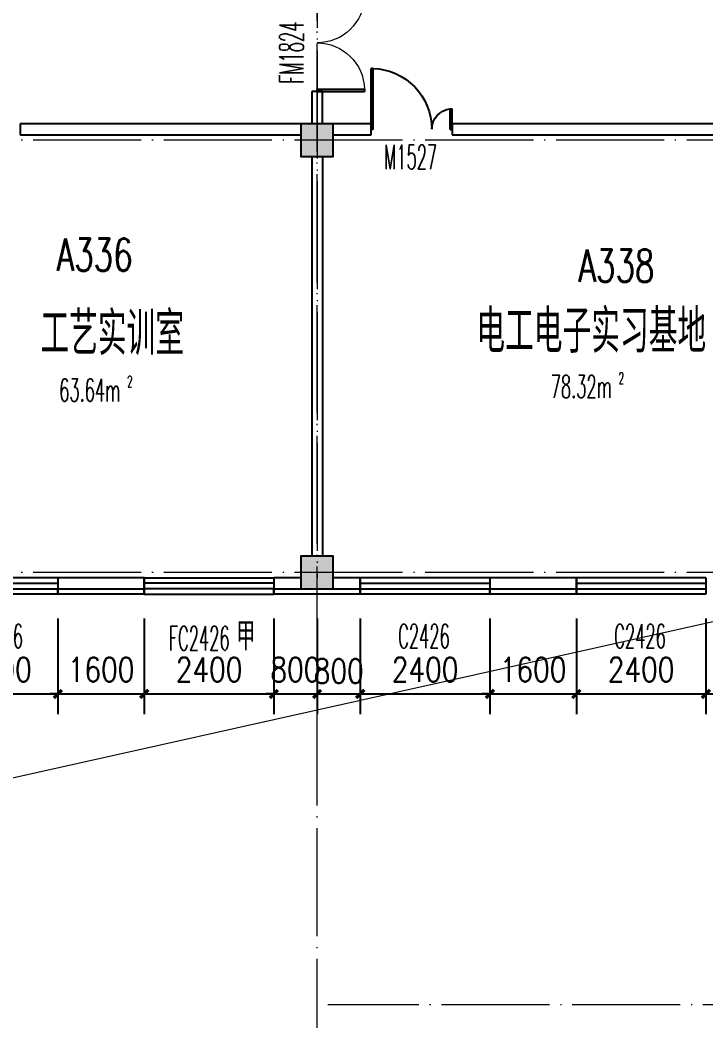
# Model space of a CAD drawing. Extents: x 1417642 to 3570900, y 124798 to 1191112.
# Drawn here: x 1495910 to 1508610, y 461495 to 480019 of the extents above; entities that cross this region are included whole.
import ezdxf

# ---------------------------------------------------------------- set-up
doc = ezdxf.new("R2010")
doc.units = 0
doc.header["$LTSCALE"] = 1000
doc.header["$MEASUREMENT"] = 0
doc.linetypes.add('DOTE', pattern=[2.42, 2, -0.2, 0.02, -0.2])
doc.layers.get('0').update_dxf_attribs({"linetype": 'CONTINUOUS'})
doc.layers.get('Defpoints').update_dxf_attribs({"linetype": 'CONTINUOUS'})
for name, color, linetype in [('colu', 2, 'CONTINUOUS'), ('COLUMN', 9, 'CONTINUOUS'), ('DOTE', 1, 'DOTE'), ('PUB_DIM', 3, 'CONTINUOUS'), ('PUB_HATCH', 8, 'CONTINUOUS'), ('PUB_TEXT', 40, 'CONTINUOUS'), ('SPACE', 7, 'CONTINUOUS'), ('STAIR', 2, 'CONTINUOUS'), ('SURFACE', 6, 'CONTINUOUS'), ('tiaozheng', 20, 'CONTINUOUS'), ('WALL', 4, 'CONTINUOUS'), ('WINDOW', 2, 'CONTINUOUS'), ('WINDOW_TEXT', 7, 'CONTINUOUS'), ('填充', 252, 'CONTINUOUS'), ('柱填充', 8, 'CONTINUOUS')]:
    doc.layers.add(name, color=color, linetype=linetype)
doc.styles.add('_TCH_SPACE', font='ROMANS', dxfattribs={"width": 0.7, "height": 5, "bigfont": 'Z'})
doc.styles.add('_TCH_WINDOW', font='ROMANS.shx', dxfattribs={"width": 0.7, "height": 400, "bigfont": 'Z.shx'})
doc.styles.add('DIM_FONT', font='SIMPLEX.shx', dxfattribs={"width": 0.8})
doc.styles.add('Z', font='ROMANS', dxfattribs={"width": 0.7, "bigfont": 'Z'})
doc.dimstyles.new('DIMN150', dxfattribs={"dimscale": 1.5, "dimtxt": 300, "dimasz": 100, "dimexe": 250, "dimexo": 300, "dimgap": 150, "dimtad": 1, "dimdec": 0, "dimzin": 0, "dimdsep": 46, "dimtxsty": 'DIM_FONT', "dimblk": 'ARCHTICK', "dimcen": 0.09, "dimdle": 1.5, "dimclrt": 7, "dimazin": 2, "dimtfac": 1, "dimtdec": 0, "dimtix": 1, "dimtmove": 2, "dimatfit": 3, "dimldrblk": 'ARCHTICK', "dimfxl": 1, "dimtolj": 1, "dimtzin": 0, "dimarcsym": 0})

# ---------------------------------------------------------------- blocks, each defined once
blk = doc.blocks.new('896')
at = {"layer": '柱填充'}
h = blk.add_hatch(color=256, dxfattribs=at)
h.paths.add_polyline_path([(1580873, 568265), (1580873, 568965), (1580273, 568965), (1580273, 568265)])
h.paths.add_polyline_path([(1572873, 568265), (1572873, 568965), (1572273, 568965), (1572273, 568265)])
h.paths.add_polyline_path([(1564873, 568265), (1564873, 568965), (1564273, 568965), (1564273, 568265)])
h.paths.add_polyline_path([(1556873, 568265), (1556873, 568965), (1556273, 568965), (1556273, 568265)])
h.paths.add_polyline_path([(1546873, 568265), (1546873, 568965), (1546273, 568965), (1546273, 568265)])
h.paths.add_polyline_path([(1536873, 568265), (1536873, 568965), (1536273, 568965), (1536273, 568265)])
h.paths.add_polyline_path([(1533273, 568265), (1533273, 568965), (1532673, 568965), (1532673, 568265)])
h.paths.add_polyline_path([(1523273, 568365), (1523273, 568965), (1522673, 568965), (1522673, 568365)])
h.paths.add_polyline_path([(1590123, 558965), (1589423, 558965), (1589423, 558365), (1590123, 558365)])
h.paths.add_polyline_path([(1580923, 558365), (1580923, 559065), (1580223, 559065), (1580223, 558365)])
h.paths.add_polyline_path([(1572923, 558365), (1572923, 559065), (1572223, 559065), (1572223, 558365)])
h.paths.add_polyline_path([(1564923, 558365), (1564923, 559065), (1564223, 559065), (1564223, 558365)])
h.paths.add_polyline_path([(1556923, 558365), (1556923, 559065), (1556223, 559065), (1556223, 558365)])
h.paths.add_polyline_path([(1546923, 558365), (1546923, 559065), (1546223, 559065), (1546223, 558365)])
h.paths.add_polyline_path([(1536873, 558365), (1536873, 558965), (1536273, 558965), (1536273, 558365)])
h.paths.add_polyline_path([(1533273, 558365), (1533273, 558965), (1532673, 558965), (1532673, 558365)])
h.paths.add_polyline_path([(1523372, 558965), (1522672, 558965), (1522672, 558365), (1523372, 558365)])
h.paths.add_polyline_path([(1590123, 554765), (1590123, 555365), (1589523, 555365), (1589523, 554765)])
h.paths.add_polyline_path([(1580873, 554765), (1580873, 555365), (1580273, 555365), (1580273, 554765)])
h.paths.add_polyline_path([(1572873, 554765), (1572873, 555365), (1572273, 555365), (1572273, 554765)])
h.paths.add_polyline_path([(1564873, 554765), (1564873, 555365), (1564273, 555365), (1564273, 554765)])
h.paths.add_polyline_path([(1556873, 554765), (1556873, 555365), (1556273, 555365), (1556273, 554765)])
h.paths.add_polyline_path([(1546873, 554765), (1546873, 555365), (1546273, 555365), (1546273, 554765)])
h.paths.add_polyline_path([(1536873, 554765), (1536873, 555365), (1536273, 555365), (1536273, 554765)])
h.paths.add_polyline_path([(1533273, 554765), (1533273, 555365), (1532673, 555365), (1532673, 554765)])
h.paths.add_polyline_path([(1523372, 555365), (1522672, 555365), (1522672, 554765), (1523372, 554765)])
h.paths.add_polyline_path([(1590123, 546765), (1590123, 547365), (1589523, 547365), (1589523, 546765)])
h.paths.add_polyline_path([(1580873, 546765), (1580873, 547365), (1580273, 547365), (1580273, 546765)])
h.paths.add_polyline_path([(1572873, 546765), (1572873, 547365), (1572273, 547365), (1572273, 546765)])
h.paths.add_polyline_path([(1564873, 546765), (1564873, 547365), (1564273, 547365), (1564273, 546765)])
h.paths.add_polyline_path([(1556873, 546765), (1556873, 547365), (1556273, 547365), (1556273, 546765)])
h.paths.add_polyline_path([(1546873, 546715), (1546873, 547415), (1546173, 547415), (1546173, 546715)])
h.paths.add_polyline_path([(1536973, 546715), (1536973, 547415), (1536273, 547415), (1536273, 546715)])
h.paths.add_polyline_path([(1533273, 546715), (1533273, 547415), (1532573, 547415), (1532573, 546715)])
h.paths.add_polyline_path([(1523372, 547365), (1522672, 547365), (1522672, 546765), (1523372, 546765)])
h.paths.add_polyline_path([(1546873, 539365), (1546173, 539365), (1546173, 538765), (1546873, 538765)])
h.paths.add_polyline_path([(1536973, 538715), (1536973, 539415), (1536273, 539415), (1536273, 538715)])
h.paths.add_polyline_path([(1533273, 538715), (1533273, 539415), (1532573, 539415), (1532573, 538715)])
h.paths.add_polyline_path([(1523372, 539365), (1522672, 539365), (1522672, 538765), (1523372, 538765)])
h.paths.add_polyline_path([(1546873, 531365), (1546173, 531365), (1546173, 530765), (1546873, 530765)])
h.paths.add_polyline_path([(1536973, 530715), (1536973, 531415), (1536273, 531415), (1536273, 530715)])
h.paths.add_polyline_path([(1533273, 530715), (1533273, 531415), (1532573, 531415), (1532573, 530715)])
h.paths.add_polyline_path([(1523372, 531365), (1522672, 531365), (1522672, 530765), (1523372, 530765)])
h.paths.add_polyline_path([(1546873, 523365), (1546173, 523365), (1546173, 522765), (1546873, 522765)])
h.paths.add_polyline_path([(1536973, 522715), (1536973, 523415), (1536273, 523415), (1536273, 522715)])
h.paths.add_polyline_path([(1533273, 522715), (1533273, 523415), (1532573, 523415), (1532573, 522715)])
h.paths.add_polyline_path([(1523372, 523365), (1522672, 523365), (1522672, 522765), (1523372, 522765)])
h.paths.add_polyline_path([(1546873, 515365), (1546173, 515365), (1546173, 514765), (1546873, 514765)])
h.paths.add_polyline_path([(1536973, 514715), (1536973, 515415), (1536273, 515415), (1536273, 514715)])
h.paths.add_polyline_path([(1533273, 514715), (1533273, 515415), (1532573, 515415), (1532573, 514715)])
h.paths.add_polyline_path([(1523372, 515365), (1522672, 515365), (1522672, 514765), (1523372, 514765)])
h.paths.add_polyline_path([(1546873, 507365), (1546173, 507365), (1546173, 506765), (1546873, 506765)])
h.paths.add_polyline_path([(1536973, 506715), (1536973, 507415), (1536273, 507415), (1536273, 506715)])
h.paths.add_polyline_path([(1533273, 506715), (1533273, 507415), (1532573, 507415), (1532573, 506715)])
h.paths.add_polyline_path([(1523372, 507365), (1522672, 507365), (1522672, 506765), (1523372, 506765)])
h.paths.add_polyline_path([(1546873, 499365), (1546173, 499365), (1546173, 498765), (1546873, 498765)])
h.paths.add_polyline_path([(1536973, 498715), (1536973, 499415), (1536273, 499415), (1536273, 498715)])
h.paths.add_polyline_path([(1533273, 498715), (1533273, 499415), (1532573, 499415), (1532573, 498715)])
h.paths.add_polyline_path([(1523372, 499365), (1522672, 499365), (1522672, 498765), (1523372, 498765)])
h.paths.add_polyline_path([(1546873, 490765), (1546873, 491365), (1546273, 491365), (1546273, 490765)])
h.paths.add_polyline_path([(1536873, 490765), (1536873, 491365), (1536273, 491365), (1536273, 490765)])
h.paths.add_polyline_path([(1533273, 490765), (1533273, 491365), (1532673, 491365), (1532673, 490765)])
h.paths.add_polyline_path([(1523273, 490765), (1523273, 491365), (1522673, 491365), (1522673, 490765)])
at = {"layer": 'colu'}
for points in [[(1580873, 554765), (1580873, 555365), (1580273, 555365), (1580273, 554765)], [(1580873, 546765), (1580873, 547365), (1580273, 547365), (1580273, 546765)]]:
    blk.add_lwpolyline(points, close=True, dxfattribs=at)
blk = doc.blocks.new('_ArchTick')
at = {"color": 0, "linetype": 'ByBlock', "const_width": 0.4}
blk.add_lwpolyline([(-0.5, -0.5), (0.5, 0.5)], dxfattribs=at)
blk = doc.blocks.new('*D2017')
at = {"layer": 'Defpoints', "color": 0}
for p in [(1494410, 469395), (1496610, 469395), (1496610, 467547)]:
    blk.add_point(p, dxfattribs=at)
at = {"layer": 'PUB_DIM', "color": 0, "lineweight": -2}
for p, q in [((1494410, 468945), (1494410, 467172)), ((1496610, 468945), (1496610, 467172)), ((1494408, 467547), (1496613, 467547))]:
    blk.add_line(p, q, dxfattribs=at)
at = {"layer": 'PUB_DIM', "color": 0, "lineweight": -2, "xscale": 150, "yscale": 150, "zscale": 150, "rotation": 180}
blk.add_blockref('_ArchTick', (1494410, 467547), dxfattribs=at)
at = {"layer": 'PUB_DIM', "color": 0, "lineweight": -2, "xscale": 150, "yscale": 150, "zscale": 150}
blk.add_blockref('_ArchTick', (1496610, 467547), dxfattribs=at)
at = {"layer": 'PUB_DIM', "color": 7, "insert": (1495510, 467997), "char_height": 450, "attachment_point": 5, "style": 'DIM_FONT'}
blk.add_mtext('\\A1;2200', dxfattribs=at)
blk = doc.blocks.new('*D2018')
at = {"layer": 'Defpoints', "color": 0}
for p in [(1496610, 469395), (1498210, 469395), (1498210, 467547)]:
    blk.add_point(p, dxfattribs=at)
at = {"layer": 'PUB_DIM', "color": 0, "lineweight": -2}
for p, q in [((1496610, 468945), (1496610, 467172)), ((1498210, 468945), (1498210, 467172)), ((1496610, 467547), (1496460, 467547)), ((1496610, 467547), (1498210, 467547)), ((1498210, 467547), (1498360, 467547))]:
    blk.add_line(p, q, dxfattribs=at)
at = {"layer": 'PUB_DIM', "color": 0, "lineweight": -2, "xscale": 150, "yscale": 150, "zscale": 150}
blk.add_blockref('_ArchTick', (1496610, 467547), dxfattribs=at)
at = {"layer": 'PUB_DIM', "color": 0, "lineweight": -2, "xscale": 150, "yscale": 150, "zscale": 150, "rotation": 180}
blk.add_blockref('_ArchTick', (1498210, 467547), dxfattribs=at)
at = {"layer": 'PUB_DIM', "color": 7, "insert": (1497410, 467997), "char_height": 450, "attachment_point": 5, "style": 'DIM_FONT'}
blk.add_mtext('\\A1;1600', dxfattribs=at)
blk = doc.blocks.new('*D2019')
at = {"layer": 'Defpoints', "color": 0}
for p in [(1498210, 469395), (1500610, 469395), (1500610, 467547)]:
    blk.add_point(p, dxfattribs=at)
at = {"layer": 'PUB_DIM', "color": 0, "lineweight": -2}
for p, q in [((1498210, 468945), (1498210, 467172)), ((1500610, 468945), (1500610, 467172)), ((1498208, 467547), (1500613, 467547))]:
    blk.add_line(p, q, dxfattribs=at)
at = {"layer": 'PUB_DIM', "color": 0, "lineweight": -2, "xscale": 150, "yscale": 150, "zscale": 150, "rotation": 180}
blk.add_blockref('_ArchTick', (1498210, 467547), dxfattribs=at)
at = {"layer": 'PUB_DIM', "color": 0, "lineweight": -2, "xscale": 150, "yscale": 150, "zscale": 150}
blk.add_blockref('_ArchTick', (1500610, 467547), dxfattribs=at)
at = {"layer": 'PUB_DIM', "color": 7, "insert": (1499410, 467997), "char_height": 450, "attachment_point": 5, "style": 'DIM_FONT'}
blk.add_mtext('\\A1;2400', dxfattribs=at)
blk = doc.blocks.new('*D2020')
at = {"layer": 'Defpoints', "color": 0}
for p in [(1500610, 469395), (1501410, 469395), (1501410, 467547)]:
    blk.add_point(p, dxfattribs=at)
at = {"layer": 'PUB_DIM', "color": 0, "lineweight": -2}
for p, q in [((1500610, 468945), (1500610, 467172)), ((1501410, 468945), (1501410, 467172)), ((1500610, 467547), (1500460, 467547)), ((1500610, 467547), (1501410, 467547)), ((1501410, 467547), (1501560, 467547))]:
    blk.add_line(p, q, dxfattribs=at)
at = {"layer": 'PUB_DIM', "color": 0, "lineweight": -2, "xscale": 150, "yscale": 150, "zscale": 150}
blk.add_blockref('_ArchTick', (1500610, 467547), dxfattribs=at)
at = {"layer": 'PUB_DIM', "color": 0, "lineweight": -2, "xscale": 150, "yscale": 150, "zscale": 150, "rotation": 180}
blk.add_blockref('_ArchTick', (1501410, 467547), dxfattribs=at)
at = {"layer": 'PUB_DIM', "color": 7, "insert": (1501010, 467997), "char_height": 450, "attachment_point": 5, "style": 'DIM_FONT'}
blk.add_mtext('\\A1;800', dxfattribs=at)
blk = doc.blocks.new('*D2021')
at = {"layer": 'Defpoints', "color": 0}
for p in [(1501410, 469395), (1502210, 469395), (1502210, 467547)]:
    blk.add_point(p, dxfattribs=at)
at = {"layer": 'PUB_DIM', "color": 0, "lineweight": -2}
for p, q in [((1501410, 468945), (1501410, 467172)), ((1502210, 468945), (1502210, 467172)), ((1501408, 467547), (1502213, 467547))]:
    blk.add_line(p, q, dxfattribs=at)
at = {"layer": 'PUB_DIM', "color": 0, "lineweight": -2, "xscale": 150, "yscale": 150, "zscale": 150, "rotation": 180}
blk.add_blockref('_ArchTick', (1501410, 467547), dxfattribs=at)
at = {"layer": 'PUB_DIM', "color": 0, "lineweight": -2, "xscale": 150, "yscale": 150, "zscale": 150}
blk.add_blockref('_ArchTick', (1502210, 467547), dxfattribs=at)
at = {"layer": 'PUB_DIM', "color": 7, "insert": (1501810, 467970), "char_height": 450, "attachment_point": 5, "style": 'DIM_FONT'}
blk.add_mtext('\\A1;800', dxfattribs=at)
blk = doc.blocks.new('*D2022')
at = {"layer": 'Defpoints', "color": 0}
for p in [(1502210, 469395), (1504610, 469395), (1504610, 467547)]:
    blk.add_point(p, dxfattribs=at)
at = {"layer": 'PUB_DIM', "color": 0, "lineweight": -2}
for p, q in [((1502210, 468945), (1502210, 467172)), ((1504610, 468945), (1504610, 467172)), ((1502208, 467547), (1504613, 467547))]:
    blk.add_line(p, q, dxfattribs=at)
at = {"layer": 'PUB_DIM', "color": 0, "lineweight": -2, "xscale": 150, "yscale": 150, "zscale": 150, "rotation": 180}
blk.add_blockref('_ArchTick', (1502210, 467547), dxfattribs=at)
at = {"layer": 'PUB_DIM', "color": 0, "lineweight": -2, "xscale": 150, "yscale": 150, "zscale": 150}
blk.add_blockref('_ArchTick', (1504610, 467547), dxfattribs=at)
at = {"layer": 'PUB_DIM', "color": 7, "insert": (1503410, 467997), "char_height": 450, "attachment_point": 5, "style": 'DIM_FONT'}
blk.add_mtext('\\A1;2400', dxfattribs=at)
blk = doc.blocks.new('*D2023')
at = {"layer": 'Defpoints', "color": 0}
for p in [(1504610, 469395), (1506210, 469395), (1506210, 467547)]:
    blk.add_point(p, dxfattribs=at)
at = {"layer": 'PUB_DIM', "color": 0, "lineweight": -2}
for p, q in [((1504610, 468945), (1504610, 467172)), ((1506210, 468945), (1506210, 467172)), ((1504610, 467547), (1504460, 467547)), ((1504610, 467547), (1506210, 467547)), ((1506210, 467547), (1506360, 467547))]:
    blk.add_line(p, q, dxfattribs=at)
at = {"layer": 'PUB_DIM', "color": 0, "lineweight": -2, "xscale": 150, "yscale": 150, "zscale": 150}
blk.add_blockref('_ArchTick', (1504610, 467547), dxfattribs=at)
at = {"layer": 'PUB_DIM', "color": 0, "lineweight": -2, "xscale": 150, "yscale": 150, "zscale": 150, "rotation": 180}
blk.add_blockref('_ArchTick', (1506210, 467547), dxfattribs=at)
at = {"layer": 'PUB_DIM', "color": 7, "insert": (1505410, 467997), "char_height": 450, "attachment_point": 5, "style": 'DIM_FONT'}
blk.add_mtext('\\A1;1600', dxfattribs=at)
blk = doc.blocks.new('*D2024')
at = {"layer": 'Defpoints', "color": 0}
for p in [(1506210, 469395), (1508610, 469395), (1508610, 467547)]:
    blk.add_point(p, dxfattribs=at)
at = {"layer": 'PUB_DIM', "color": 0, "lineweight": -2}
for p, q in [((1506210, 468945), (1506210, 467172)), ((1508610, 468945), (1508610, 467172)), ((1506208, 467547), (1508613, 467547))]:
    blk.add_line(p, q, dxfattribs=at)
at = {"layer": 'PUB_DIM', "color": 0, "lineweight": -2, "xscale": 150, "yscale": 150, "zscale": 150, "rotation": 180}
blk.add_blockref('_ArchTick', (1506210, 467547), dxfattribs=at)
at = {"layer": 'PUB_DIM', "color": 0, "lineweight": -2, "xscale": 150, "yscale": 150, "zscale": 150}
blk.add_blockref('_ArchTick', (1508610, 467547), dxfattribs=at)
at = {"layer": 'PUB_DIM', "color": 7, "insert": (1507410, 467997), "char_height": 450, "attachment_point": 5, "style": 'DIM_FONT'}
blk.add_mtext('\\A1;2400', dxfattribs=at)
blk = doc.blocks.new('*D2025')
at = {"layer": 'Defpoints', "color": 0}
for p in [(1508610, 469395), (1511410, 469395), (1511410, 467547)]:
    blk.add_point(p, dxfattribs=at)
at = {"layer": 'PUB_DIM', "color": 0, "lineweight": -2}
for p, q in [((1508610, 468945), (1508610, 467172)), ((1511410, 468945), (1511410, 467172)), ((1508608, 467547), (1509567, 467547)), ((1511413, 467547), (1511285, 467547))]:
    blk.add_line(p, q, dxfattribs=at)
at = {"layer": 'PUB_DIM', "color": 0, "lineweight": -2, "xscale": 150, "yscale": 150, "zscale": 150, "rotation": 180}
blk.add_blockref('_ArchTick', (1508610, 467547), dxfattribs=at)
at = {"layer": 'PUB_DIM', "color": 0, "lineweight": -2, "xscale": 150, "yscale": 150, "zscale": 150}
blk.add_blockref('_ArchTick', (1511410, 467547), dxfattribs=at)
at = {"layer": 'PUB_DIM', "color": 7, "insert": (1510426, 467959), "char_height": 450, "attachment_point": 5, "style": 'DIM_FONT'}
blk.add_mtext('\\A1;2800', dxfattribs=at)
blk = doc.blocks.new('_FZH')
blk.add_lwpolyline([(-0.5, -0.5), (0.5, -0.5), (0.5, 0.5), (-0.5, 0.5)], close=True)
at = {"layer": 'PUB_HATCH'}
blk.add_solid([(-0.5, -0.5), (0.5, -0.5), (-0.5, 0.5), (0.5, 0.5)], dxfattribs=at)
blk = doc.blocks.new('$TCHSYS$WIN2D')
for p, q in [((-0.5, 0.5), (0.5, 0.5)), ((-0.5, 0.5), (-0.5, -0.5)), ((0.5, 0.5), (0.5, -0.5)), ((0.5, 0.1667), (-0.5, 0.1667)), ((0.5, -0.1667), (-0.5, -0.1667)), ((-0.5, -0.5), (0.5, -0.5))]:
    blk.add_line(p, q)
blk = doc.blocks.new('$DorLib2D$00000225')
at = {"color": 0}
for p, q in [((0.475, -0.001), (0.475, 0.752)), ((0.475, 0.752), (0.5, 0.752)), ((0.5, -0.001), (0.5, 0.752)), ((-0.5, 0), (-0.5, 0.252)), ((-0.475, 0.252), (-0.5, 0.252)), ((-0.475, 0), (-0.475, 0.252)), ((-0.475, 0), (-0.5, 0)), ((0.475, -0.001), (0.5, -0.001))]:
    blk.add_line(p, q, dxfattribs=at)
for centre, radius, start, end in [((0.505, -0.002), 0.755, 92.2493, 179.7238), ((-0.501, 0.003), 0.251, 359.7899, 84.0974)]:
    blk.add_arc(centre, radius, start, end, dxfattribs=at)
blk = doc.blocks.new('$DorLib2D$00000002')
for p, q in [((-0.5, 0), (-0.5, 0.4875)), ((-0.475, 0.4875), (-0.5, 0.4875)), ((-0.475, 0), (-0.475, 0.4875)), ((0.475, 0), (0.475, 0.4875)), ((0.475, 0.4875), (0.5, 0.4875)), ((0.5, 0), (0.5, 0.4875)), ((-0.5, 0), (-0.475, 0)), ((0.5, 0), (0.475, 0))]:
    blk.add_line(p, q)
at = {"lineweight": 13}
for centre, start, end in [((-0.4875, 0), 0, 88.53072), ((0.4875, 0), 91.46928, 180)]:
    blk.add_arc(centre, 0.4875, start, end, dxfattribs=at)

msp = doc.modelspace()

# ---------------------------------------------------------------- linework, layer by layer
at = {"layer": 'DOTE', "lineweight": 0}
msp.add_line((1501410.3, 385623.9), (1501410.3, 495521.4), dxfattribs=at)
for points in [[(1501410.3, 496395.5), (1501410.3, 469695.5)], [(1501410.3, 496395.5), (1501410.3, 469695.5)], [(1597373.8, 477795.5), (1432083.9, 477795.5)], [(1597373.8, 469795.5), (1432083.9, 469795.5)], [(1597373.8, 469795.5), (1432083.9, 469795.5)], [(1597673.8, 461795.5), (1501610.3, 461795.5)]]:
    msp.add_lwpolyline(points, dxfattribs=at)
at = {"layer": 'STAIR', "lineweight": 0}
msp.add_lwpolyline([(1467810.8, 412795.5), (1473366, 460995.5), (1511010.3, 469395.5)], dxfattribs=at)
at = {"layer": 'SURFACE'}
for p, q in [((1496610.3, 469395.5), (1496610.3, 469495.5)), ((1498210.3, 469395.5), (1496610.3, 469395.5)), ((1498210.3, 469395.5), (1498210.3, 469495.5)), ((1500610.3, 469395.5), (1500610.3, 469495.5)), ((1501410.3, 469395.5), (1500610.3, 469395.5)), ((1502210.3, 469395.5), (1501410.3, 469395.5)), ((1502210.3, 469395.5), (1502210.3, 469495.5)), ((1504610.3, 469395.5), (1504610.3, 469495.5)), ((1506210.3, 469395.5), (1504610.3, 469395.5)), ((1506210.3, 469395.5), (1506210.3, 469495.5))]:
    msp.add_line(p, q, dxfattribs=at)
at = {"layer": 'WALL'}
for p, q in [((1501510.3, 478695.5), (1501310.3, 478695.5)), ((1501310.3, 478695.5), (1501310.3, 478095.5)), ((1501510.3, 478095.5), (1501510.3, 478695.5)), ((1501110.3, 478095.5), (1495910.3, 478095.5)), ((1495910.3, 478095.5), (1495910.3, 477895.5)), ((1502410.3, 478095.5), (1501710.3, 478095.5)), ((1502410.3, 477895.5), (1502410.3, 478095.5)), ((1511110.3, 478095.5), (1503910.3, 478095.5)), ((1503910.3, 478095.5), (1503910.3, 477895.5)), ((1495910.3, 477895.5), (1501110.3, 477895.5)), ((1501710.3, 477895.5), (1502410.3, 477895.5)), ((1503910.3, 477895.5), (1511110.3, 477895.5)), ((1501310.3, 477495.5), (1501310.3, 470095.5)), ((1501510.3, 477495.5), (1501510.3, 470095.5)), ((1498210.3, 469695.5), (1496610.3, 469695.5)), ((1496610.3, 469695.5), (1496610.3, 469495.5)), ((1498210.3, 469495.5), (1498210.3, 469695.5)), ((1501110.3, 469695.5), (1500610.3, 469695.5)), ((1500610.3, 469695.5), (1500610.3, 469495.5)), ((1502210.3, 469695.5), (1501710.3, 469695.5)), ((1502210.3, 469495.5), (1502210.3, 469695.5)), ((1506210.3, 469695.5), (1504610.3, 469695.5)), ((1504610.3, 469695.5), (1504610.3, 469495.5)), ((1506210.3, 469495.5), (1506210.3, 469695.5)), ((1496610.3, 469495.5), (1498210.3, 469495.5)), ((1500610.3, 469495.5), (1501110.3, 469495.5)), ((1501710.3, 469495.5), (1502210.3, 469495.5)), ((1504610.3, 469495.5), (1506210.3, 469495.5))]:
    msp.add_line(p, q, dxfattribs=at)

# ---------------------------------------------------------------- block references
at = {"layer": 'COLUMN', "lineweight": 0, "xscale": 600, "yscale": 600, "zscale": 600}
for p in [(1501410.3, 477795.5), (1501410.3, 469795.5)]:
    msp.add_blockref('_FZH', p, dxfattribs=at)
at = {"layer": 'tiaozheng'}
msp.add_blockref('896', (-79162.5, -77269.7), dxfattribs=at)
at = {"layer": 'WINDOW', "lineweight": 0, "xscale": 1800, "yscale": -1800, "zscale": 1800, "rotation": 90}
msp.add_blockref('$DorLib2D$00000002', (1501410.3, 479595.5), dxfattribs=at)
at = {"layer": 'WINDOW', "lineweight": 0}
ref = msp.add_blockref('$DorLib2D$00000225', (1503160.3, 477995.5), dxfattribs=dict(at, xscale=1500, yscale=-1500, zscale=1500, rotation=180))
ref.add_attrib('A', 'M1527', (1502651, 477259.8), dxfattribs={"layer": 'WINDOW_TEXT', "lineweight": 0, "height": 446.25, "style": '_TCH_WINDOW', "width": 0.494118})
at = {"layer": 'WINDOW', "color": 2}
ref = msp.add_blockref('$TCHSYS$WIN2D', (1495510.3, 469545.5), dxfattribs=dict(at, xscale=2200, yscale=-300, zscale=2200, rotation=180))
ref.add_attrib('A', 'C2226', (1495011.5, 468392.5), dxfattribs={"layer": 'WINDOW_TEXT', "color": 2, "height": 446.25, "style": '_TCH_WINDOW', "width": 0.494118})
at = {"layer": 'WINDOW', "color": 2, "xscale": -2400, "yscale": -300, "zscale": -2400, "rotation": 180}
msp.add_blockref('$TCHSYS$WIN2D', (1499410.3, 469545.5), dxfattribs=at)
at = {"layer": 'WINDOW', "color": 2}
ref = msp.add_blockref('$TCHSYS$WIN2D', (1503410.3, 469545.5), dxfattribs=dict(at, xscale=2400, yscale=-300, zscale=2400, rotation=180))
ref.add_attrib('A', 'C2426', (1502911.5, 468392.5), dxfattribs={"layer": 'WINDOW_TEXT', "color": 2, "height": 446.25, "style": '_TCH_WINDOW', "width": 0.494118})
ref = msp.add_blockref('$TCHSYS$WIN2D', (1507410.3, 469545.5), dxfattribs=dict(at, xscale=2400, yscale=-300, zscale=2400, rotation=180))
ref.add_attrib('A', 'C2426', (1506911.5, 468392.5), dxfattribs={"layer": 'WINDOW_TEXT', "color": 2, "height": 446.25, "style": '_TCH_WINDOW', "width": 0.494118})

# ---------------------------------------------------------------- texts
at = {"layer": 'PUB_TEXT', "color": 1, "lineweight": 60, "style": 'Z', "width": 0.7}
for s, p in [('A336', (1496591, 475375.6)), ('A338', (1506250.6, 475171.7))]:
    msp.add_text(s, height=600, dxfattribs=at).set_placement(p)
at = {"layer": 'SPACE', "style": '_TCH_SPACE', "width": 0.525}
for s, height, p in [('2', 210, (1506995.9, 473287.3)), ('63.64m', 420, (1496636, 472960.8)), ('2', 210, (1497896, 473223.3)), ('78.32m', 420, (1505735.9, 473024.8))]:
    msp.add_text(s, height=height, dxfattribs=at).set_placement(p)
at = {"layer": 'WINDOW_TEXT', "style": '_TCH_WINDOW', "width": 0.494118}
msp.add_text('FM1824', height=446.25, rotation=90, dxfattribs=at).set_placement((1501160.3, 478836.3))
at = {"layer": 'WINDOW_TEXT', "color": 2, "style": '_TCH_WINDOW'}
for s, height, width, p in [('甲', 525, 0.7, (1499916.4, 468353.1)), ('FC2426', 446.25, 0.494118, (1498666.9, 468353.1))]:
    msp.add_text(s, height=height, dxfattribs=dict(at, width=width)).set_placement(p)
at = {"layer": '填充', "char_height": 800, "width": 8372.358, "attachment_point": 1, "style": '_TCH_WINDOW'}
for s, insert in [('{\\C2;工艺实训室}', (1496287.9, 474616.3)), ('{\\C2;电工电子实习基地}', (1504358.1, 474659.4))]:
    msp.add_mtext(s, dxfattribs=dict(at, insert=insert))

# ---------------------------------------------------------------- dimensions: what is measured, and where the dimension line sits
at = {"layer": 'PUB_DIM'}
for p1, p2, picture, middle in [((1494410.3, 469395.5), (1496610.3, 469395.5), '*D2017', (1495510.3, 467996.7)), ((1496610.3, 469395.5), (1498210.3, 469395.5), '*D2018', (1497410.3, 467996.7)), ((1498210.3, 469395.5), (1500610.3, 469395.5), '*D2019', (1499410.3, 467996.7)), ((1500610.3, 469395.5), (1501410.3, 469395.5), '*D2020', (1501010.3, 467996.7)), ((1502210.3, 469395.5), (1504610.3, 469395.5), '*D2022', (1503410.3, 467996.7)), ((1504610.3, 469395.5), (1506210.3, 469395.5), '*D2023', (1505410.3, 467996.7)), ((1506210.3, 469395.5), (1508610.3, 469395.5), '*D2024', (1507410.3, 467996.7))]:
    dim = msp.add_aligned_dim(p1=p1, p2=p2, distance=-1848.8, dimstyle='DIMN150', dxfattribs=at)
    dim.commit()
    dim.dimension.update_dxf_attribs({"geometry": picture, "text_midpoint": middle})
for base, p1, p2, picture, middle in [((1502210.3, 467546.7), (1501410.3, 469395.5), (1502210.3, 469395.5), '*D2021', (1501810.3, 467969.6)), ((1511410.3, 467546.7), (1508610.3, 469395.5), (1511410.3, 469395.5), '*D2025', (1510425.9, 467959.2))]:
    dim = msp.add_linear_dim(base=base, p1=p1, p2=p2, angle=0, dimstyle='DIMN150', dxfattribs=at)
    dim.commit()
    dim.dimension.update_dxf_attribs({"geometry": picture, "text_midpoint": middle, "dimtype": 129})

doc.saveas('drawing.dxf')
